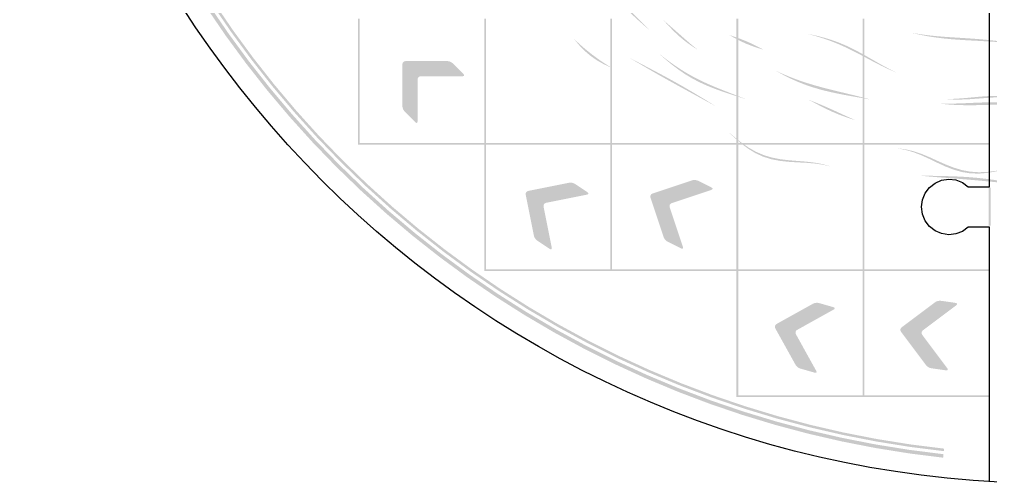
# Model space of a CAD drawing. Header units: millimetres. Extents: x 5 to 414, y 6 to 775.
# Drawn here: x 18.7 to 198.5, y 5.8 to 91.7 of the extents above; entities that cross this region are included whole.
import ezdxf

# ---------------------------------------------------------------- set-up
doc = ezdxf.new("R2010")
doc.units = ezdxf.units.MM
doc.layers.add('CUT', color=1, linetype='Continuous')
doc.layers.add('RASTER', color=7, linetype='Continuous')

msp = doc.modelspace()

# ---------------------------------------------------------------- hatches: boundary and pattern name
at = {"layer": 'RASTER'}
for points in [[(189.714, 10.602), (183.413, 11.396), (177.144, 12.402), (170.912, 13.62), (164.725, 15.048), (158.589, 16.685), (152.513, 18.528), (146.502, 20.576), (140.564, 22.826), (134.706, 25.276), (128.934, 27.923), (123.255, 30.764), (117.675, 33.795), (112.201, 37.013), (106.84, 40.415), (101.596, 43.996), (96.477, 47.753), (91.487, 51.681), (86.634, 55.775), (81.922, 60.032), (77.356, 64.445), (72.943, 69.011), (68.686, 73.723), (64.592, 78.576), (60.664, 83.566), (56.907, 88.685), (53.326, 93.929), (49.924, 99.29), (46.706, 104.764), (43.675, 110.344), (40.834, 116.023), (38.187, 121.795), (35.737, 127.653), (33.487, 133.591), (31.439, 139.602), (29.596, 145.678), (27.959, 151.814), (26.531, 158.001), (25.313, 164.233), (24.307, 170.503), (23.513, 176.803), (24.163, 176.873), (24.954, 170.595), (25.957, 164.347), (27.17, 158.137), (28.593, 151.971), (30.224, 145.857), (32.061, 139.802), (34.102, 133.813), (36.345, 127.895), (38.786, 122.058), (41.424, 116.306), (44.254, 110.646), (47.275, 105.086), (50.482, 99.631), (53.872, 94.288), (57.441, 89.063), (61.185, 83.961), (65.099, 78.989), (69.179, 74.153), (73.42, 69.457), (77.818, 64.907), (82.368, 60.509), (87.064, 56.268), (91.9, 52.188), (96.872, 48.274), (101.974, 44.53), (107.199, 40.961), (112.542, 37.571), (117.997, 34.364), (123.557, 31.343), (129.217, 28.513), (134.969, 25.875), (140.806, 23.434), (146.723, 21.191), (152.713, 19.15), (158.768, 17.313), (164.882, 15.683), (171.048, 14.259), (177.258, 13.046), (183.506, 12.043), (189.784, 11.252)], [(189.845, 11.81), (183.586, 12.598), (177.356, 13.598), (171.165, 14.808), (165.018, 16.226), (158.922, 17.852), (152.885, 19.684), (146.913, 21.719), (141.014, 23.954), (135.193, 26.388), (129.459, 29.018), (123.817, 31.84), (118.273, 34.852), (112.834, 38.049), (107.507, 41.429), (102.298, 44.987), (97.211, 48.72), (92.254, 52.622), (87.432, 56.69), (82.751, 60.919), (78.215, 65.304), (73.83, 69.84), (69.601, 74.521), (65.533, 79.343), (61.631, 84.3), (57.898, 89.387), (54.34, 94.596), (50.96, 99.924), (47.763, 105.362), (44.751, 110.906), (41.929, 116.548), (39.299, 122.283), (36.865, 128.103), (34.63, 134.002), (32.595, 139.974), (30.763, 146.011), (29.137, 152.107), (27.718, 158.254), (26.508, 164.446), (25.509, 170.675), (24.72, 176.934), (25.185, 176.984), (25.971, 170.741), (26.968, 164.527), (28.175, 158.351), (29.59, 152.219), (31.213, 146.139), (33.039, 140.117), (35.069, 134.16), (37.299, 128.276), (39.727, 122.47), (42.35, 116.75), (45.165, 111.122), (48.169, 105.592), (51.359, 100.167), (54.73, 94.853), (58.279, 89.657), (62.002, 84.583), (65.895, 79.638), (69.953, 74.828), (74.171, 70.158), (78.545, 65.634), (83.069, 61.26), (87.739, 57.042), (92.549, 52.984), (97.494, 49.091), (102.568, 45.368), (107.764, 41.819), (113.078, 38.448), (118.503, 35.258), (124.032, 32.254), (129.661, 29.439), (135.381, 26.816), (141.187, 24.388), (147.071, 22.158), (153.028, 20.128), (159.05, 18.302), (165.13, 16.68), (171.262, 15.264), (177.438, 14.057), (183.652, 13.06), (189.895, 12.274)], [(135.374, 89.704), (134.222, 90.685), (133.095, 91.695), (131.984, 92.721), (130.88, 93.749), (129.773, 94.768), (128.654, 95.769), (127.518, 96.746), (126.362, 97.697), (125.183, 98.623), (123.986, 99.531), (122.777, 100.428), (121.563, 101.325), (120.355, 102.235), (120.368, 102.248), (121.636, 101.404), (122.904, 100.569), (124.161, 99.728), (125.394, 98.868), (126.596, 97.975), (127.763, 97.044), (128.896, 96.07), (129.997, 95.055), (131.076, 94.005), (132.142, 92.932), (133.207, 91.849), (134.284, 90.772), (135.384, 89.719)], [(81.412, 91.851), (81.738, 91.851), (81.738, 68.827), (81.412, 68.827)], [(104.762, 91.851), (105.088, 91.851), (105.088, 68.827), (104.762, 68.827)], [(128.112, 91.851), (128.438, 91.851), (128.438, 68.827), (128.112, 68.827)], [(151.462, 91.851), (151.788, 91.851), (151.788, 68.827), (151.462, 68.827)], [(174.812, 91.851), (175.138, 91.851), (175.138, 68.827), (174.812, 68.827)], [(144.196, 86.121), (143.051, 86.856), (141.948, 87.658), (140.893, 88.532), (139.886, 89.474), (138.921, 90.468), (137.983, 91.491), (137.993, 91.507), (139.016, 90.611), (140.042, 89.712), (141.068, 88.807), (142.098, 87.9), (143.14, 87.003), (144.206, 86.137)], [(156.403, 86.093), (155.322, 86.43), (154.251, 86.796), (153.202, 87.211), (152.181, 87.683), (151.186, 88.206), (150.211, 88.765), (150.22, 88.781), (151.294, 88.406), (152.358, 88.018), (153.402, 87.598), (154.422, 87.135), (155.422, 86.634), (156.411, 86.109)], [(181.067, 81.847), (179.679, 82.44), (178.313, 83.091), (176.966, 83.782), (175.631, 84.49), (174.304, 85.197), (172.976, 85.883), (171.642, 86.532), (170.295, 87.132), (168.93, 87.676), (167.544, 88.163), (166.134, 88.597), (164.703, 88.985), (164.71, 89.003), (166.172, 88.689), (167.607, 88.326), (169.015, 87.901), (170.394, 87.404), (171.747, 86.835), (173.081, 86.198), (174.401, 85.503), (175.716, 84.768), (177.033, 84.012), (178.36, 83.26), (179.705, 82.536), (181.071, 81.865)], [(202.613, 87.279), (201.184, 87.399), (199.754, 87.504), (198.321, 87.596), (196.885, 87.678), (195.447, 87.754), (194.006, 87.833), (192.563, 87.923), (191.12, 88.034), (189.679, 88.174), (188.242, 88.353), (186.813, 88.578), (185.392, 88.853), (183.984, 89.182), (183.988, 89.201), (185.415, 88.954), (186.851, 88.757), (188.292, 88.602), (189.736, 88.48), (191.18, 88.379), (192.621, 88.29), (194.059, 88.2), (195.493, 88.101), (196.922, 87.986), (198.348, 87.849), (199.771, 87.687), (201.192, 87.502), (202.614, 87.297)], [(128.297, 82.75), (126.959, 83.368), (125.684, 84.081), (124.49, 84.905), (123.384, 85.846), (122.365, 86.893), (121.418, 88.024), (121.43, 88.039), (122.486, 87.045), (123.583, 86.101), (124.714, 85.2), (125.878, 84.34), (127.074, 83.526), (128.308, 82.765)], [(153.15, 76.93), (151.719, 77.401), (150.28, 77.868), (148.843, 78.348), (147.418, 78.861), (146.014, 79.423), (144.64, 80.048), (143.305, 80.745), (142.012, 81.517), (140.763, 82.362), (139.557, 83.273), (138.388, 84.235), (137.247, 85.234), (137.257, 85.25), (138.447, 84.328), (139.66, 83.439), (140.903, 82.593), (142.177, 81.798), (143.484, 81.058), (144.822, 80.374), (146.186, 79.74), (147.57, 79.149), (148.967, 78.587), (150.368, 78.043), (151.767, 77.501), (153.158, 76.947)], [(92.424, 72.949), (92.417, 72.793), (92.393, 72.674), (92.355, 72.592), (92.301, 72.548), (92.231, 72.541), (92.146, 72.571), (92.045, 72.639), (91.929, 72.744), (90.113, 74.56), (89.997, 74.687), (89.896, 74.821), (89.811, 74.961), (89.741, 75.107), (89.687, 75.26), (89.649, 75.419), (89.625, 75.584), (89.618, 75.756), (89.618, 83.271), (89.629, 83.435), (89.661, 83.577), (89.716, 83.698), (89.793, 83.796), (89.891, 83.873), (90.012, 83.928), (90.154, 83.961), (90.318, 83.971), (97.833, 83.971), (98.005, 83.964), (98.17, 83.94), (98.33, 83.902), (98.482, 83.848), (98.628, 83.778), (98.768, 83.693), (98.902, 83.592), (99.029, 83.476), (100.845, 81.66), (100.95, 81.544), (101.018, 81.443), (101.048, 81.358), (101.041, 81.288), (100.997, 81.234), (100.915, 81.196), (100.796, 81.172), (100.64, 81.165), (93.125, 81.165), (92.961, 81.154), (92.818, 81.121), (92.698, 81.066), (92.6, 80.989), (92.523, 80.891), (92.468, 80.771), (92.435, 80.628), (92.424, 80.464)], [(147.477, 75.703), (146.166, 76.416), (144.856, 77.128), (143.545, 77.84), (142.235, 78.554), (140.926, 79.271), (139.619, 79.993), (138.314, 80.72), (137.012, 81.455), (135.713, 82.198), (134.417, 82.949), (133.125, 83.709), (131.837, 84.478), (131.848, 84.493), (133.18, 83.789), (134.511, 83.091), (135.839, 82.393), (137.162, 81.693), (138.477, 80.986), (139.785, 80.269), (141.084, 79.54), (142.374, 78.798), (143.658, 78.044), (144.937, 77.278), (146.212, 76.502), (147.485, 75.72)], [(176.175, 76.87), (174.689, 77.141), (173.196, 77.404), (171.701, 77.672), (170.206, 77.959), (168.718, 78.279), (167.241, 78.643), (165.781, 79.062), (164.342, 79.544), (162.927, 80.092), (161.54, 80.707), (160.181, 81.386), (158.85, 82.12), (158.857, 82.137), (160.235, 81.509), (161.634, 80.932), (163.053, 80.404), (164.489, 79.924), (165.94, 79.486), (167.4, 79.083), (168.867, 78.706), (170.335, 78.346), (171.803, 77.992), (173.268, 77.636), (174.727, 77.27), (176.18, 76.888)], [(203.598, 77.192), (202.123, 77.283), (200.643, 77.297), (199.154, 77.246), (197.656, 77.148), (196.149, 77.032), (194.636, 76.925), (193.122, 76.86), (191.612, 76.864), (190.111, 76.959), (190.114, 76.977), (191.631, 76.989), (193.153, 77.08), (194.673, 77.215), (196.187, 77.359), (197.689, 77.476), (199.18, 77.537), (200.66, 77.518), (202.132, 77.409), (203.599, 77.211)], [(173.347, 73.08), (171.883, 73.545), (170.441, 74.075), (169.023, 74.675), (167.631, 75.339), (166.259, 76.051), (164.901, 76.782), (164.908, 76.8), (166.323, 76.226), (167.732, 75.632), (169.136, 75.011), (170.536, 74.37), (171.939, 73.724), (173.353, 73.098)], [(205.645, 76.047), (204.153, 76.052), (202.659, 76.029), (201.16, 75.986), (199.656, 75.932), (198.147, 75.877), (196.635, 75.832), (195.12, 75.807), (193.604, 75.814), (192.089, 75.86), (190.577, 75.952), (189.071, 76.097), (189.074, 76.116), (190.601, 76.099), (192.129, 76.126), (193.654, 76.179), (195.174, 76.244), (196.687, 76.306), (198.194, 76.352), (199.693, 76.37), (201.186, 76.354), (202.675, 76.298), (204.161, 76.201), (205.645, 76.066)], [(168.863, 64.478), (167.367, 64.824), (165.824, 65.041), (164.242, 65.165), (162.636, 65.246), (161.025, 65.346), (159.433, 65.522), (157.882, 65.827), (156.392, 66.295), (154.973, 66.942), (153.63, 67.759), (152.356, 68.718), (151.135, 69.772), (149.942, 70.865), (149.95, 70.882), (151.173, 69.856), (152.422, 68.865), (153.719, 67.963), (155.079, 67.192), (156.508, 66.578), (158.002, 66.128), (159.549, 65.824), (161.132, 65.632), (162.728, 65.502), (164.315, 65.375), (165.875, 65.194), (167.395, 64.912), (168.869, 64.496)], [(81.412, 68.827), (105.088, 68.827), (105.088, 68.501), (81.412, 68.501)], [(104.762, 68.827), (128.438, 68.827), (128.438, 68.501), (104.762, 68.501)], [(104.762, 68.501), (105.088, 68.501), (105.088, 45.477), (104.762, 45.477)], [(128.112, 68.827), (151.788, 68.827), (151.788, 68.501), (128.112, 68.501)], [(128.112, 68.501), (128.438, 68.501), (128.438, 45.477), (128.112, 45.477)], [(151.462, 68.827), (175.138, 68.827), (175.138, 68.501), (151.462, 68.501)], [(151.462, 68.501), (151.788, 68.501), (151.788, 45.477), (151.462, 45.477)], [(174.812, 68.827), (198.162, 68.827), (198.162, 68.501), (174.812, 68.501)], [(174.812, 68.501), (175.138, 68.501), (175.138, 45.477), (174.812, 45.477)], [(201.103, 63.929), (199.51, 63.566), (197.912, 63.289), (196.32, 63.155), (194.741, 63.205), (193.184, 63.452), (191.655, 63.887), (190.152, 64.471), (188.674, 65.149), (187.21, 65.856), (185.751, 66.524), (184.281, 67.097), (182.79, 67.537), (181.27, 67.828), (181.274, 67.846), (182.812, 67.639), (184.317, 67.278), (185.797, 66.774), (187.264, 66.162), (188.73, 65.495), (190.207, 64.838), (191.705, 64.254), (193.228, 63.801), (194.776, 63.514), (196.346, 63.408), (197.929, 63.472), (199.518, 63.67), (201.105, 63.948)], [(117.24, 49.581), (117.263, 49.426), (117.263, 49.305), (117.242, 49.217), (117.197, 49.163), (117.13, 49.142), (117.041, 49.155), (116.929, 49.202), (116.794, 49.282), (114.657, 50.707), (114.518, 50.809), (114.394, 50.92), (114.283, 51.041), (114.186, 51.17), (114.103, 51.309), (114.033, 51.458), (113.978, 51.616), (113.937, 51.783), (112.463, 59.152), (112.442, 59.315), (112.446, 59.461), (112.476, 59.59), (112.532, 59.701), (112.613, 59.796), (112.721, 59.873), (112.854, 59.933), (113.013, 59.976), (120.382, 61.45), (120.552, 61.476), (120.719, 61.486), (120.882, 61.479), (121.043, 61.456), (121.2, 61.416), (121.353, 61.36), (121.504, 61.287), (121.651, 61.199), (123.788, 59.774), (123.914, 59.681), (124.001, 59.595), (124.047, 59.518), (124.054, 59.448), (124.021, 59.386), (123.949, 59.332), (123.836, 59.286), (123.684, 59.248), (116.315, 57.774), (116.157, 57.731), (116.024, 57.671), (115.916, 57.594), (115.835, 57.499), (115.779, 57.388), (115.749, 57.259), (115.744, 57.113), (115.766, 56.95)], [(141.504, 49.717), (141.546, 49.566), (141.561, 49.446), (141.551, 49.356), (141.513, 49.297), (141.449, 49.269), (141.359, 49.271), (141.242, 49.303), (141.099, 49.366), (138.801, 50.515), (138.651, 50.599), (138.513, 50.693), (138.388, 50.799), (138.276, 50.916), (138.176, 51.044), (138.089, 51.182), (138.015, 51.332), (137.953, 51.493), (135.577, 58.622), (135.535, 58.781), (135.521, 58.926), (135.535, 59.058), (135.577, 59.176), (135.646, 59.279), (135.743, 59.369), (135.868, 59.446), (136.02, 59.508), (143.149, 61.884), (143.315, 61.931), (143.479, 61.962), (143.642, 61.975), (143.804, 61.972), (143.965, 61.952), (144.125, 61.916), (144.283, 61.863), (144.44, 61.793), (146.738, 60.644), (146.874, 60.567), (146.97, 60.493), (147.026, 60.422), (147.041, 60.354), (147.016, 60.288), (146.951, 60.226), (146.846, 60.166), (146.7, 60.109), (139.57, 57.733), (139.418, 57.67), (139.293, 57.594), (139.196, 57.504), (139.127, 57.4), (139.086, 57.283), (139.072, 57.151), (139.086, 57.006), (139.127, 56.847)], [(205.069, 60.951), (203.558, 61.123), (202.049, 61.293), (200.542, 61.459), (199.035, 61.617), (197.528, 61.765), (196.021, 61.904), (194.512, 62.034), (193.001, 62.157), (191.488, 62.274), (189.973, 62.391), (188.455, 62.51), (186.937, 62.636), (185.417, 62.775), (185.421, 62.794), (186.958, 62.761), (188.491, 62.735), (190.019, 62.704), (191.541, 62.659), (193.056, 62.592), (194.565, 62.496), (196.069, 62.366), (197.569, 62.202), (199.067, 62.004), (200.564, 61.775), (202.063, 61.521), (203.564, 61.249), (205.07, 60.969)], [(198.162, 60.562), (198.488, 60.562), (198.488, 53.557), (198.162, 53.557)], [(104.762, 45.477), (128.438, 45.477), (128.438, 45.151), (104.762, 45.151)], [(128.112, 45.477), (151.788, 45.477), (151.788, 45.151), (128.112, 45.151)], [(151.462, 45.477), (175.138, 45.477), (175.138, 45.151), (151.462, 45.151)], [(151.462, 45.151), (151.788, 45.151), (151.788, 22.127), (151.462, 22.127)], [(174.812, 45.477), (198.162, 45.477), (198.162, 45.151), (174.812, 45.151)], [(174.812, 45.151), (175.138, 45.151), (175.138, 22.127), (174.812, 22.127)], [(190.423, 27.232), (190.511, 27.102), (190.564, 26.993), (190.582, 26.904), (190.565, 26.836), (190.514, 26.789), (190.427, 26.762), (190.306, 26.756), (190.15, 26.77), (187.608, 27.134), (187.439, 27.166), (187.278, 27.212), (187.126, 27.273), (186.982, 27.348), (186.848, 27.438), (186.721, 27.542), (186.603, 27.66), (186.494, 27.793), (181.985, 33.805), (181.895, 33.943), (181.836, 34.077), (181.808, 34.206), (181.81, 34.33), (181.843, 34.451), (181.906, 34.567), (182, 34.679), (182.125, 34.786), (188.137, 39.295), (188.279, 39.392), (188.425, 39.472), (188.576, 39.537), (188.731, 39.585), (188.889, 39.617), (189.052, 39.633), (189.22, 39.633), (189.391, 39.616), (191.934, 39.253), (192.087, 39.223), (192.202, 39.183), (192.277, 39.133), (192.313, 39.073), (192.311, 39.003), (192.268, 38.923), (192.187, 38.833), (192.067, 38.733), (186.055, 34.224), (185.93, 34.117), (185.836, 34.006), (185.772, 33.89), (185.739, 33.769), (185.737, 33.644), (185.766, 33.515), (185.825, 33.382), (185.915, 33.244)], [(166.167, 26.778), (166.236, 26.638), (166.274, 26.522), (166.28, 26.432), (166.254, 26.367), (166.196, 26.327), (166.107, 26.312), (165.986, 26.323), (165.834, 26.358), (163.364, 27.064), (163.201, 27.119), (163.048, 27.186), (162.906, 27.267), (162.774, 27.361), (162.652, 27.469), (162.541, 27.589), (162.441, 27.722), (162.35, 27.869), (158.701, 34.438), (158.631, 34.587), (158.59, 34.727), (158.58, 34.859), (158.599, 34.982), (158.648, 35.097), (158.726, 35.203), (158.835, 35.301), (158.973, 35.39), (165.542, 39.04), (165.696, 39.117), (165.852, 39.177), (166.01, 39.22), (166.17, 39.247), (166.332, 39.257), (166.495, 39.251), (166.661, 39.228), (166.828, 39.188), (169.298, 38.482), (169.446, 38.432), (169.554, 38.377), (169.622, 38.317), (169.65, 38.253), (169.637, 38.184), (169.585, 38.11), (169.492, 38.032), (169.359, 37.95), (162.79, 34.3), (162.652, 34.211), (162.543, 34.113), (162.464, 34.007), (162.416, 33.892), (162.396, 33.768), (162.407, 33.637), (162.447, 33.496), (162.518, 33.347)], [(151.462, 22.127), (175.138, 22.127), (175.138, 21.801), (151.462, 21.801)], [(174.812, 22.127), (198.162, 22.127), (198.162, 21.801), (174.812, 21.801)]]:
    msp.add_hatch(color=7, dxfattribs=at).paths.add_polyline_path(points)

# ---------------------------------------------------------------- linework, layer by layer
at = {"layer": 'CUT'}
msp.add_lwpolyline([(198.325, 6.31), (198.325, 53.253), (194.379, 53.253), (193.306, 52.476), (192.071, 51.998), (190.754, 51.853), (189.444, 52.049), (188.227, 52.574), (187.186, 53.392), (186.388, 54.449), (185.887, 55.675), (185.716, 56.989), (185.887, 58.303), (186.388, 59.529), (187.186, 60.586), (188.227, 61.404), (189.444, 61.929), (190.754, 62.125), (192.071, 61.98), (193.306, 61.502), (194.379, 60.725), (198.325, 60.725), (198.325, 99.953), (202.271, 99.953)], dxfattribs=at)
msp.add_circle((210, 197.089), 191.273, dxfattribs=at)

doc.saveas('drawing.dxf')
